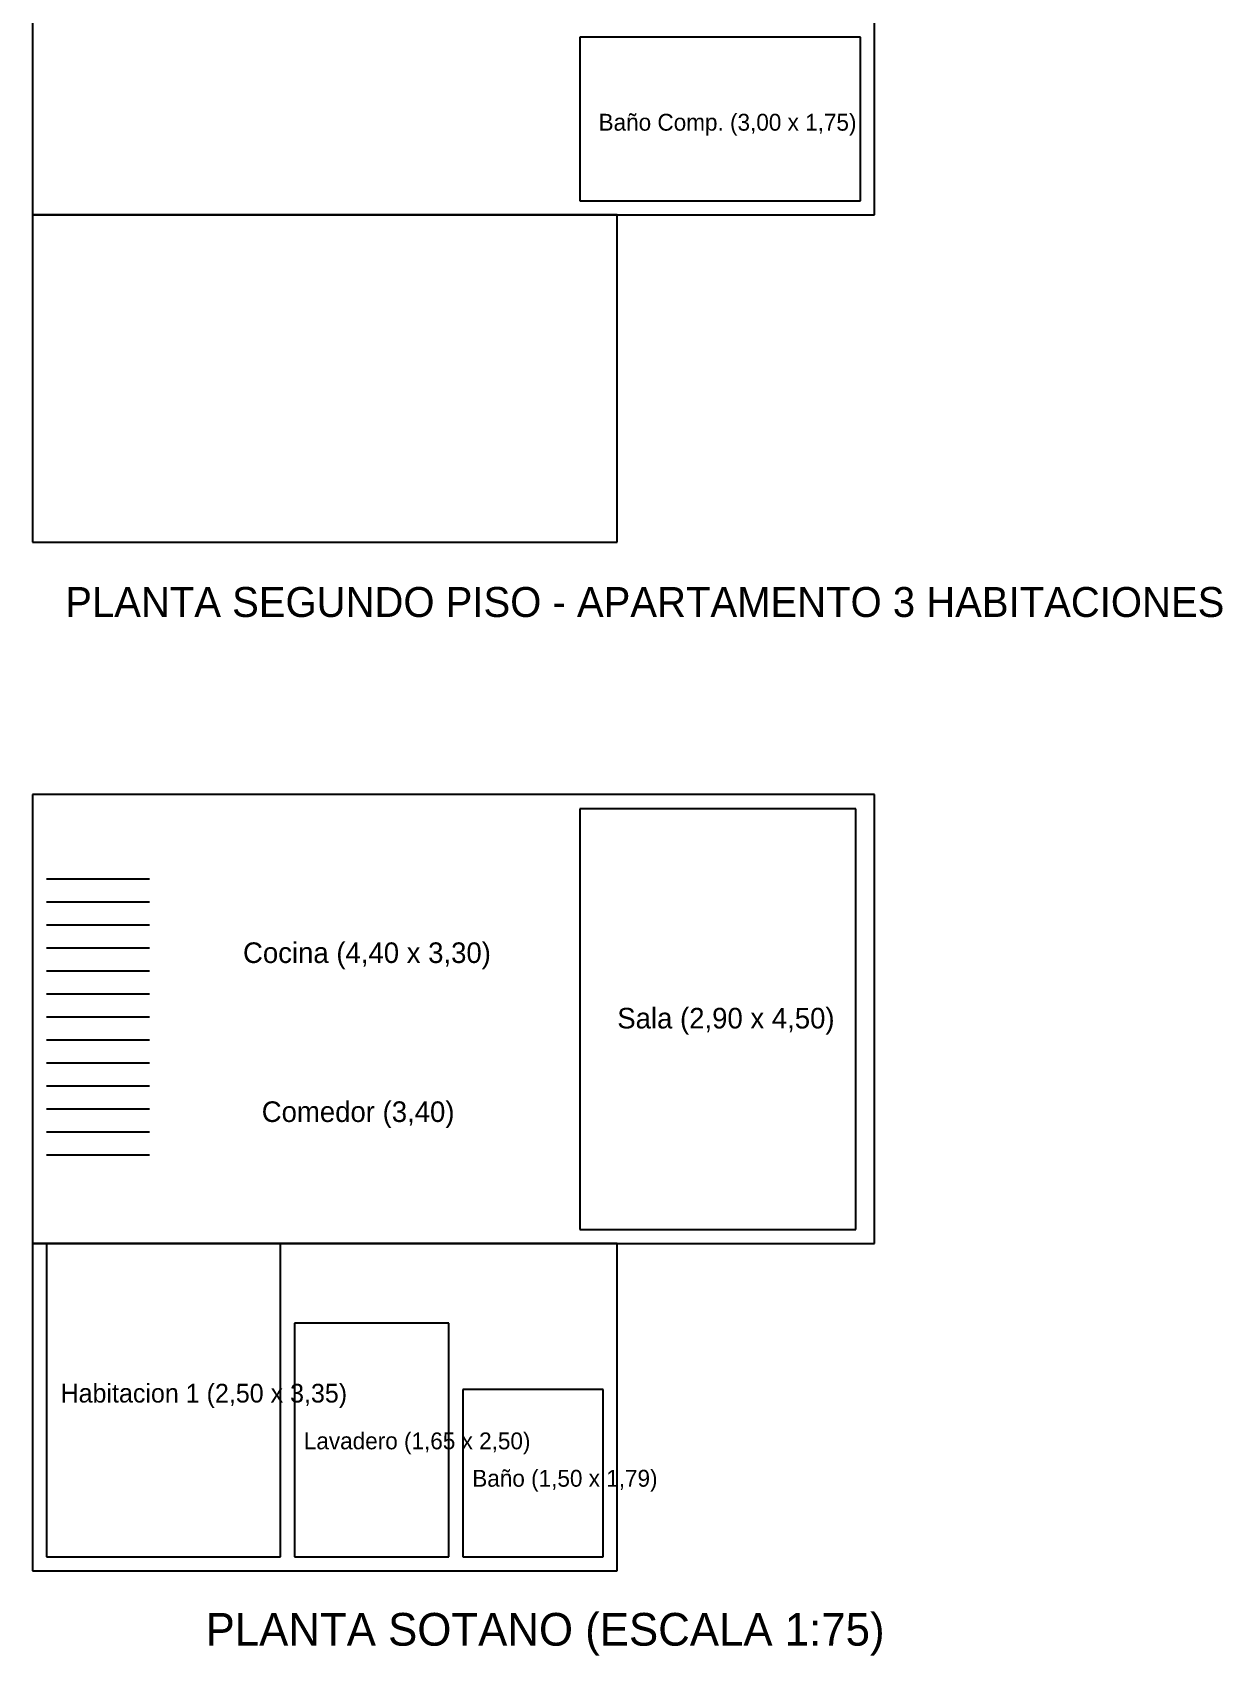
# Model space of a CAD drawing. Header units: metres. Extents: x -0.6 to 96.4, y -1.3 to 40.2.
# Drawn here: x 16.15 to 28.87, y 1.09 to 18.45 of the extents above; entities that cross this region are included whole.
import ezdxf

# ---------------------------------------------------------------- set-up
doc = ezdxf.new("R2010")
doc.units = ezdxf.units.M
doc.header["$MEASUREMENT"] = 0
doc.layers.add('PLANTA_SEGUNDO_PISO_2D', color=6, linetype='CONTINUOUS')
doc.layers.add('PLANTA_SOTANO_2D', color=4, linetype='CONTINUOUS')

msp = doc.modelspace()

# ---------------------------------------------------------------- linework, layer by layer
at = {"layer": 'PLANTA_SEGUNDO_PISO_2D', "color": 6}
for p, q in [((16.15, 34.71), (16.15, 16.5)), ((25.15, 16.5), (25.15, 34.71)), ((25, 18.4), (22, 18.4)), ((22, 18.4), (22, 16.65)), ((25, 16.65), (25, 18.4)), ((22.4, 16.5), (16.15, 16.5)), ((16.15, 16.5), (16.15, 13)), ((16.15, 16.5), (25.15, 16.5)), ((22, 16.65), (25, 16.65)), ((22.4, 13), (22.4, 16.5)), ((16.15, 13), (22.4, 13))]:
    msp.add_line(p, q, dxfattribs=at)
at = {"layer": 'PLANTA_SOTANO_2D', "color": 7}
for p, q in [((25.15, 10.3), (16.15, 10.3)), ((16.15, 10.3), (16.15, 5.5)), ((25.15, 5.5), (25.15, 10.3)), ((22.4, 5.5), (16.15, 5.5)), ((16.15, 5.5), (16.15, 2)), ((16.15, 5.5), (25.15, 5.5)), ((22.4, 2), (22.4, 5.5)), ((16.15, 2), (22.4, 2))]:
    msp.add_line(p, q, dxfattribs=at)
at = {"layer": 'PLANTA_SOTANO_2D', "color": 4}
for p, q in [((24.95, 10.15), (22, 10.15)), ((22, 10.15), (22, 5.65)), ((24.95, 5.65), (24.95, 10.15)), ((22, 5.65), (24.95, 5.65)), ((18.8, 5.5), (16.3, 5.5)), ((16.3, 5.5), (16.3, 2.15)), ((18.8, 2.15), (18.8, 5.5)), ((20.6, 4.65), (18.95, 4.65)), ((18.95, 4.65), (18.95, 2.15)), ((20.6, 2.15), (20.6, 4.65)), ((22.25, 3.94), (20.75, 3.94)), ((20.75, 3.94), (20.75, 2.15)), ((22.25, 2.15), (22.25, 3.94)), ((16.3, 2.15), (18.8, 2.15)), ((18.95, 2.15), (20.6, 2.15)), ((20.75, 2.15), (22.25, 2.15))]:
    msp.add_line(p, q, dxfattribs=at)
at = {"layer": 'PLANTA_SOTANO_2D', "color": 3}
for p, q in [((16.3, 9.4), (17.4, 9.4)), ((16.3, 9.1542), (17.4, 9.1542)), ((16.3, 8.9083), (17.4, 8.9083)), ((16.3, 8.6625), (17.4, 8.6625)), ((16.3, 8.4167), (17.4, 8.4167)), ((16.3, 8.1708), (17.4, 8.1708)), ((16.3, 7.925), (17.4, 7.925)), ((16.3, 7.6792), (17.4, 7.6792)), ((16.3, 7.4333), (17.4, 7.4333)), ((16.3, 7.1875), (17.4, 7.1875)), ((16.3, 6.9417), (17.4, 6.9417)), ((16.3, 6.6958), (17.4, 6.6958)), ((16.3, 6.45), (17.4, 6.45))]:
    msp.add_line(p, q, dxfattribs=at)

# ---------------------------------------------------------------- texts
at = {"layer": 'PLANTA_SEGUNDO_PISO_2D', "color": 2}
msp.add_text('Baño Comp. (3,00 x 1,75)', height=0.18, dxfattribs=at).set_placement((22.2, 17.4))
at = {"layer": 'PLANTA_SEGUNDO_PISO_2D', "color": 6}
msp.add_text('PLANTA SEGUNDO PISO - APARTAMENTO 3 HABITACIONES', height=0.32, dxfattribs=at).set_placement((16.5, 12.2))
at = {"layer": 'PLANTA_SOTANO_2D', "color": 2}
for s, height, p in [('Cocina (4,40 x 3,30)', 0.22, (18.4, 8.5)), ('Sala (2,90 x 4,50)', 0.22, (22.4, 7.8)), ('Comedor (3,40)', 0.22, (18.6, 6.8)), ('Habitacion 1 (2,50 x 3,35)', 0.2, (16.45, 3.8)), ('Lavadero (1,65 x 2,50)', 0.18, (19.05, 3.3)), ('Baño (1,50 x 1,79)', 0.18, (20.85, 2.9)), ('PLANTA SOTANO (ESCALA 1:75)', 0.35, (18, 1.2))]:
    msp.add_text(s, height=height, dxfattribs=at).set_placement(p)

doc.saveas('drawing.dxf')
